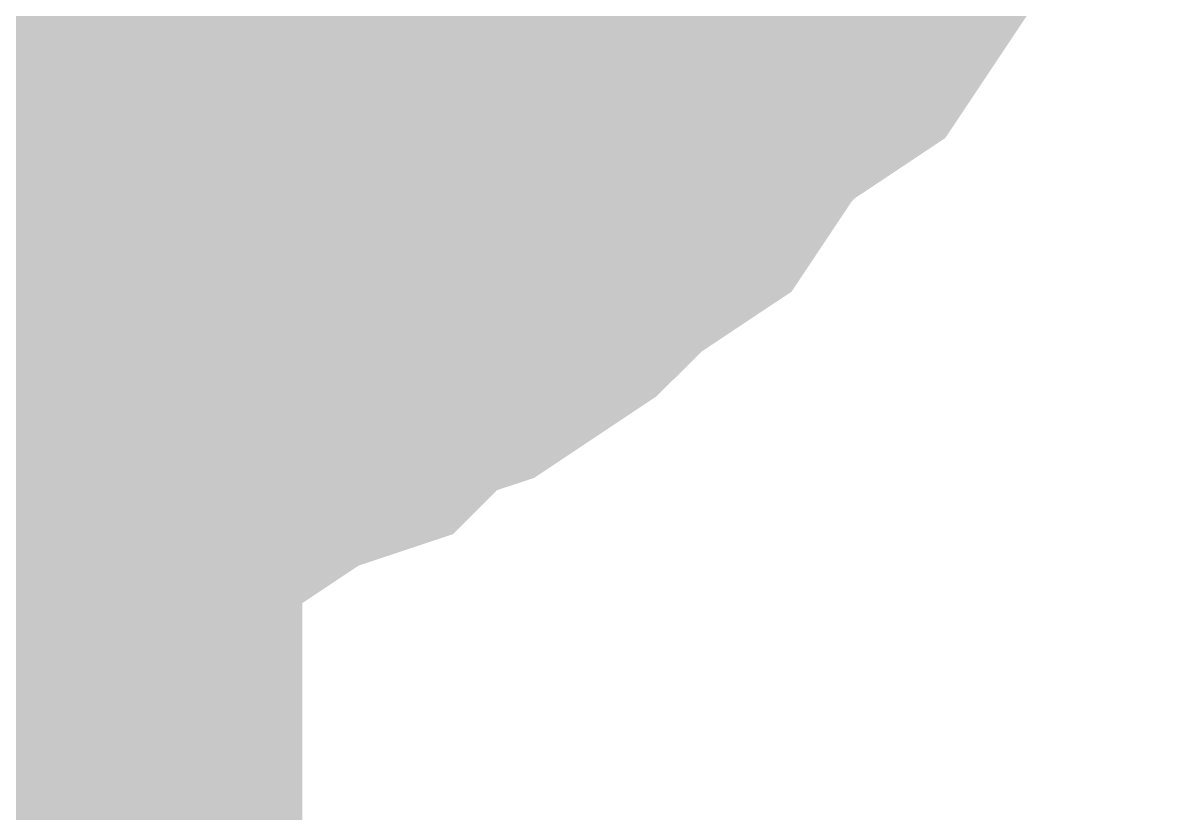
# Model space of a CAD drawing. Header units: inches. Extents: x 0 to 841, y 0 to 594.
# Drawn here: x 302.739 to 303.33, y 541.554 to 541.958 of the extents above; entities that cross this region are included whole.
import ezdxf

# ---------------------------------------------------------------- set-up
doc = ezdxf.new("R2010")
doc.units = ezdxf.units.IN
doc.layers.add('Sheet', color=255, linetype='Continuous')

msp = doc.modelspace()

# ---------------------------------------------------------------- linework, layer by layer
at = {"layer": 'Sheet'}
for points in [[(302.50668, 537.49274, 0.7493, 0.7493, 0), (302.50668, 542.48991, 0.7493, 0.7493, 0)], [(303.18041, 542.13056, 0.29972, 0.29972, 0), (303.15795, 542.09687, 0.29972, 0.29972, 0), (303.14672, 542.07441, 0.29972, 0.29972, 0), (303.12427, 542.04072, 0.29972, 0.29972, 0), (303.10181, 542.00703, 0.29972, 0.29972, 0), (303.06812, 541.98457, 0.29972, 0.29972, 0), (303.04566, 541.96211, 0.29972, 0.29972, 0), (303.02321, 541.92843, 0.29972, 0.29972, 0), (302.98952, 541.90597, 0.29972, 0.29972, 0), (302.96706, 541.88351, 0.29972, 0.29972, 0), (302.93337, 541.86105, 0.29972, 0.29972, 0), (302.89969, 541.84982, 0.29972, 0.29972, 0), (302.87723, 541.82736, 0.29972, 0.29972, 0), (302.84354, 541.81613, 0.29972, 0.29972, 0), (302.80986, 541.79367, 0.29972, 0.29972, 0), (302.77617, 541.78244, 0.29972, 0.29972, 0), (302.73125, 541.77121, 0.29972, 0.29972, 0), (302.69757, 541.75998, 0.29972, 0.29972, 0), (302.66388, 541.74875, 0.29972, 0.29972, 0), (302.61896, 541.74875, 0.29972, 0.29972, 0), (302.58528, 541.73752, 0.29972, 0.29972, 0)], [(303.18041, 542.13056, 0.29972, 0.29972, 0), (303.15795, 542.09687, 0.29972, 0.29972, 0), (303.14672, 542.07441, 0.29972, 0.29972, 0), (303.12427, 542.04072, 0.29972, 0.29972, 0), (303.10181, 542.00703, 0.29972, 0.29972, 0), (303.06812, 541.98457, 0.29972, 0.29972, 0), (303.04566, 541.96211, 0.29972, 0.29972, 0), (303.02321, 541.92843, 0.29972, 0.29972, 0), (302.98952, 541.90597, 0.29972, 0.29972, 0), (302.96706, 541.88351, 0.29972, 0.29972, 0), (302.93337, 541.86105, 0.29972, 0.29972, 0), (302.89969, 541.84982, 0.29972, 0.29972, 0), (302.87723, 541.82736, 0.29972, 0.29972, 0), (302.84354, 541.81613, 0.29972, 0.29972, 0), (302.80986, 541.79367, 0.29972, 0.29972, 0), (302.77617, 541.78244, 0.29972, 0.29972, 0), (302.73125, 541.77121, 0.29972, 0.29972, 0), (302.69757, 541.75998, 0.29972, 0.29972, 0), (302.66388, 541.74875, 0.29972, 0.29972, 0), (302.61896, 541.74875, 0.29972, 0.29972, 0), (302.58528, 541.73752, 0.29972, 0.29972, 0)], [(303.18041, 542.13056, 0.29972, 0.29972, 0), (303.15795, 542.09687, 0.29972, 0.29972, 0), (303.14672, 542.07441, 0.29972, 0.29972, 0), (303.12427, 542.04072, 0.29972, 0.29972, 0), (303.10181, 542.00703, 0.29972, 0.29972, 0), (303.06812, 541.98457, 0.29972, 0.29972, 0), (303.04566, 541.96211, 0.29972, 0.29972, 0), (303.02321, 541.92843, 0.29972, 0.29972, 0), (302.98952, 541.90597, 0.29972, 0.29972, 0), (302.96706, 541.88351, 0.29972, 0.29972, 0), (302.93337, 541.86105, 0.29972, 0.29972, 0), (302.89969, 541.84982, 0.29972, 0.29972, 0), (302.87723, 541.82736, 0.29972, 0.29972, 0), (302.84354, 541.81613, 0.29972, 0.29972, 0), (302.80986, 541.79367, 0.29972, 0.29972, 0), (302.77617, 541.78244, 0.29972, 0.29972, 0), (302.73125, 541.77121, 0.29972, 0.29972, 0), (302.69757, 541.75998, 0.29972, 0.29972, 0), (302.66388, 541.74875, 0.29972, 0.29972, 0), (302.61896, 541.74875, 0.29972, 0.29972, 0), (302.58528, 541.73752, 0.29972, 0.29972, 0)], [(303.18041, 542.13056, 0.29972, 0.29972, 0), (303.15795, 542.09687, 0.29972, 0.29972, 0), (303.14672, 542.07441, 0.29972, 0.29972, 0), (303.12427, 542.04072, 0.29972, 0.29972, 0), (303.10181, 542.00703, 0.29972, 0.29972, 0), (303.06812, 541.98457, 0.29972, 0.29972, 0), (303.04566, 541.96211, 0.29972, 0.29972, 0), (303.02321, 541.92843, 0.29972, 0.29972, 0), (302.98952, 541.90597, 0.29972, 0.29972, 0), (302.96706, 541.88351, 0.29972, 0.29972, 0), (302.93337, 541.86105, 0.29972, 0.29972, 0), (302.89969, 541.84982, 0.29972, 0.29972, 0), (302.87723, 541.82736, 0.29972, 0.29972, 0), (302.84354, 541.81613, 0.29972, 0.29972, 0), (302.80986, 541.79367, 0.29972, 0.29972, 0), (302.77617, 541.78244, 0.29972, 0.29972, 0), (302.73125, 541.77121, 0.29972, 0.29972, 0), (302.69757, 541.75998, 0.29972, 0.29972, 0), (302.66388, 541.74875, 0.29972, 0.29972, 0), (302.61896, 541.74875, 0.29972, 0.29972, 0), (302.58528, 541.73752, 0.29972, 0.29972, 0)], [(303.18041, 542.13056, 0.29972, 0.29972, 0), (303.15795, 542.09687, 0.29972, 0.29972, 0), (303.14672, 542.07441, 0.29972, 0.29972, 0), (303.12427, 542.04072, 0.29972, 0.29972, 0), (303.10181, 542.00703, 0.29972, 0.29972, 0), (303.06812, 541.98457, 0.29972, 0.29972, 0), (303.04566, 541.96211, 0.29972, 0.29972, 0), (303.02321, 541.92843, 0.29972, 0.29972, 0), (302.98952, 541.90597, 0.29972, 0.29972, 0), (302.96706, 541.88351, 0.29972, 0.29972, 0), (302.93337, 541.86105, 0.29972, 0.29972, 0), (302.89969, 541.84982, 0.29972, 0.29972, 0), (302.87723, 541.82736, 0.29972, 0.29972, 0), (302.84354, 541.81613, 0.29972, 0.29972, 0), (302.80986, 541.79367, 0.29972, 0.29972, 0), (302.77617, 541.78244, 0.29972, 0.29972, 0), (302.73125, 541.77121, 0.29972, 0.29972, 0), (302.69757, 541.75998, 0.29972, 0.29972, 0), (302.66388, 541.74875, 0.29972, 0.29972, 0), (302.61896, 541.74875, 0.29972, 0.29972, 0), (302.58528, 541.73752, 0.29972, 0.29972, 0)], [(302.85477, 542.11933, 0.29972, 0.29972, 0), (302.83231, 542.09687, 0.29972, 0.29972, 0), (302.80986, 542.08564, 0.29972, 0.29972, 0), (302.79863, 542.07441, 0.29972, 0.29972, 0), (302.77617, 542.05195, 0.29972, 0.29972, 0), (302.75371, 542.04072, 0.29972, 0.29972, 0), (302.73125, 542.02949, 0.29972, 0.29972, 0), (302.7088, 542.02949, 0.29972, 0.29972, 0), (302.68634, 542.01826, 0.29972, 0.29972, 0), (302.66388, 542.00703, 0.29972, 0.29972, 0), (302.63019, 541.9958, 0.29972, 0.29972, 0), (302.60774, 541.9958, 0.29972, 0.29972, 0), (302.58528, 541.9958, 0.29972, 0.29972, 0)], [(302.85477, 542.11933, 0.29972, 0.29972, 0), (302.83231, 542.09687, 0.29972, 0.29972, 0), (302.80986, 542.08564, 0.29972, 0.29972, 0), (302.79863, 542.07441, 0.29972, 0.29972, 0), (302.77617, 542.05195, 0.29972, 0.29972, 0), (302.75371, 542.04072, 0.29972, 0.29972, 0), (302.73125, 542.02949, 0.29972, 0.29972, 0), (302.7088, 542.02949, 0.29972, 0.29972, 0), (302.68634, 542.01826, 0.29972, 0.29972, 0), (302.66388, 542.00703, 0.29972, 0.29972, 0), (302.63019, 541.9958, 0.29972, 0.29972, 0), (302.60774, 541.9958, 0.29972, 0.29972, 0), (302.58528, 541.9958, 0.29972, 0.29972, 0)], [(302.85477, 542.11933, 0.29972, 0.29972, 0), (302.83231, 542.09687, 0.29972, 0.29972, 0), (302.80986, 542.08564, 0.29972, 0.29972, 0), (302.79863, 542.07441, 0.29972, 0.29972, 0), (302.77617, 542.05195, 0.29972, 0.29972, 0), (302.75371, 542.04072, 0.29972, 0.29972, 0), (302.73125, 542.02949, 0.29972, 0.29972, 0), (302.7088, 542.02949, 0.29972, 0.29972, 0), (302.68634, 542.01826, 0.29972, 0.29972, 0), (302.66388, 542.00703, 0.29972, 0.29972, 0), (302.63019, 541.9958, 0.29972, 0.29972, 0), (302.60774, 541.9958, 0.29972, 0.29972, 0), (302.58528, 541.9958, 0.29972, 0.29972, 0)], [(303.12427, 542.04072, 0.09906, 0.09906, 0), (303.10181, 542.00703, 0.09906, 0.09906, 0), (303.06812, 541.98457, 0.09906, 0.09906, 0), (303.04566, 541.96211, 0.09906, 0.09906, 0), (303.02321, 541.92843, 0.09906, 0.09906, 0), (302.98952, 541.90597, 0.09906, 0.09906, 0), (302.96706, 541.88351, 0.09906, 0.09906, 0), (302.93337, 541.86105, 0.09906, 0.09906, 0), (302.89969, 541.84982, 0.09906, 0.09906, 0), (302.87723, 541.82736, 0.09906, 0.09906, 0), (302.84354, 541.81613, 0.09906, 0.09906, 0), (302.80986, 541.79367, 0.09906, 0.09906, 0), (302.77617, 541.78244, 0.09906, 0.09906, 0), (302.73125, 541.77121, 0.09906, 0.09906, 0), (302.69757, 541.75998, 0.09906, 0.09906, 0), (302.66388, 541.74875, 0.09906, 0.09906, 0)], [(303.12427, 542.04072, 0.09906, 0.09906, 0), (303.10181, 542.00703, 0.09906, 0.09906, 0), (303.06812, 541.98457, 0.09906, 0.09906, 0), (303.04566, 541.96211, 0.09906, 0.09906, 0), (303.02321, 541.92843, 0.09906, 0.09906, 0), (302.98952, 541.90597, 0.09906, 0.09906, 0), (302.96706, 541.88351, 0.09906, 0.09906, 0), (302.93337, 541.86105, 0.09906, 0.09906, 0), (302.89969, 541.84982, 0.09906, 0.09906, 0), (302.87723, 541.82736, 0.09906, 0.09906, 0), (302.84354, 541.81613, 0.09906, 0.09906, 0), (302.80986, 541.79367, 0.09906, 0.09906, 0), (302.77617, 541.78244, 0.09906, 0.09906, 0), (302.73125, 541.77121, 0.09906, 0.09906, 0), (302.69757, 541.75998, 0.09906, 0.09906, 0), (302.66388, 541.74875, 0.09906, 0.09906, 0)], [(303.12427, 542.04072, 0.09906, 0.09906, 0), (303.10181, 542.00703, 0.09906, 0.09906, 0), (303.06812, 541.98457, 0.09906, 0.09906, 0), (303.04566, 541.96211, 0.09906, 0.09906, 0), (303.02321, 541.92843, 0.09906, 0.09906, 0), (302.98952, 541.90597, 0.09906, 0.09906, 0), (302.96706, 541.88351, 0.09906, 0.09906, 0), (302.93337, 541.86105, 0.09906, 0.09906, 0), (302.89969, 541.84982, 0.09906, 0.09906, 0), (302.87723, 541.82736, 0.09906, 0.09906, 0), (302.84354, 541.81613, 0.09906, 0.09906, 0), (302.80986, 541.79367, 0.09906, 0.09906, 0), (302.77617, 541.78244, 0.09906, 0.09906, 0), (302.73125, 541.77121, 0.09906, 0.09906, 0), (302.69757, 541.75998, 0.09906, 0.09906, 0), (302.66388, 541.74875, 0.09906, 0.09906, 0)], [(303.12427, 542.04072, 0.09906, 0.09906, 0), (303.10181, 542.00703, 0.09906, 0.09906, 0), (303.06812, 541.98457, 0.09906, 0.09906, 0), (303.04566, 541.96211, 0.09906, 0.09906, 0), (303.02321, 541.92843, 0.09906, 0.09906, 0), (302.98952, 541.90597, 0.09906, 0.09906, 0), (302.96706, 541.88351, 0.09906, 0.09906, 0), (302.93337, 541.86105, 0.09906, 0.09906, 0), (302.89969, 541.84982, 0.09906, 0.09906, 0), (302.87723, 541.82736, 0.09906, 0.09906, 0), (302.84354, 541.81613, 0.09906, 0.09906, 0), (302.80986, 541.79367, 0.09906, 0.09906, 0), (302.77617, 541.78244, 0.09906, 0.09906, 0), (302.73125, 541.77121, 0.09906, 0.09906, 0), (302.69757, 541.75998, 0.09906, 0.09906, 0), (302.66388, 541.74875, 0.09906, 0.09906, 0)], [(303.12427, 542.04072, 0.09906, 0.09906, 0), (303.10181, 542.00703, 0.09906, 0.09906, 0), (303.06812, 541.98457, 0.09906, 0.09906, 0), (303.04566, 541.96211, 0.09906, 0.09906, 0), (303.02321, 541.92843, 0.09906, 0.09906, 0), (302.98952, 541.90597, 0.09906, 0.09906, 0), (302.96706, 541.88351, 0.09906, 0.09906, 0), (302.93337, 541.86105, 0.09906, 0.09906, 0), (302.89969, 541.84982, 0.09906, 0.09906, 0), (302.87723, 541.82736, 0.09906, 0.09906, 0), (302.84354, 541.81613, 0.09906, 0.09906, 0), (302.80986, 541.79367, 0.09906, 0.09906, 0), (302.77617, 541.78244, 0.09906, 0.09906, 0), (302.73125, 541.77121, 0.09906, 0.09906, 0), (302.69757, 541.75998, 0.09906, 0.09906, 0), (302.66388, 541.74875, 0.09906, 0.09906, 0)]]:
    msp.add_lwpolyline(points, format="xyseb", dxfattribs=at)

doc.saveas('drawing.dxf')
